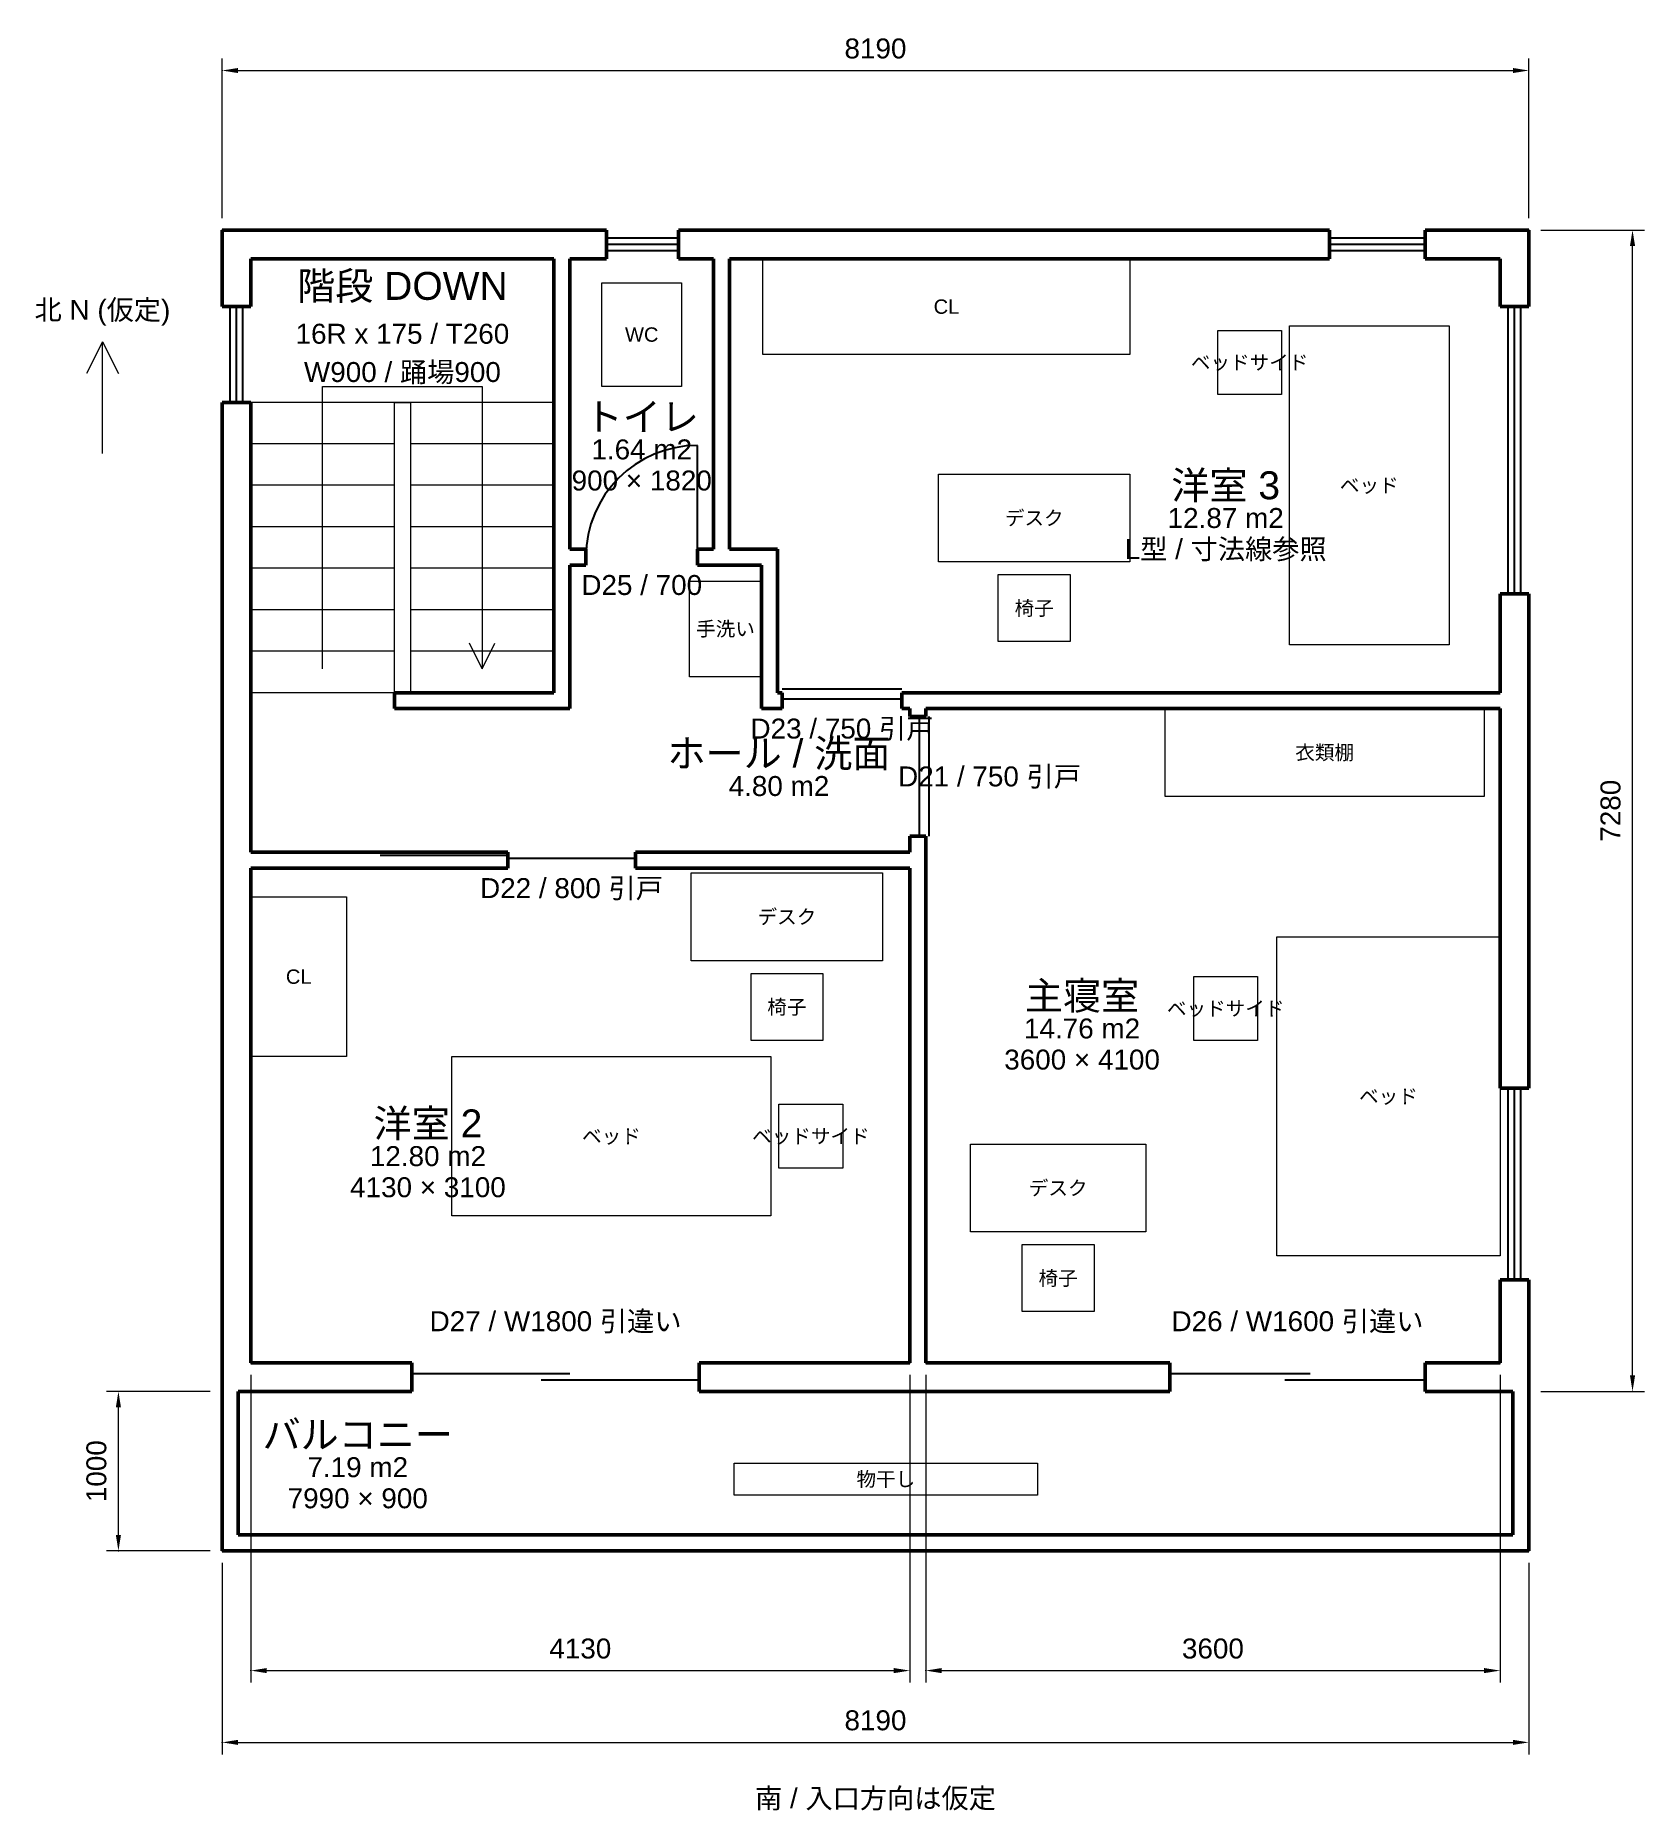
# Model space of a CAD drawing. Header units: millimetres. Extents: x -1170 to 8915, y -2627 to 8500.
import ezdxf
from ezdxf.enums import TextEntityAlignment as Align

# ---------------------------------------------------------------- set-up
doc = ezdxf.new("R2010")
doc.units = ezdxf.units.MM
for name, color, linetype, lineweight in [('D-BMK-NORT', 7, 'Continuous', 13), ('D-BYP-FIXT', 7, 'Continuous', 13), ('D-STR-DIM', 7, 'Continuous', 13), ('D-STR-DOOR', 7, 'Continuous', 25), ('D-STR-STAI', 7, 'Continuous', 13), ('D-STR-TXT', 7, 'Continuous', 13), ('D-STR-WALL', 7, 'Continuous', 50), ('D-STR-WIND', 7, 'Continuous', 25)]:
    doc.layers.add(name, color=color, linetype=linetype, lineweight=lineweight)
doc.styles.add('HOUSE_UNICODE', font='Arial Unicode.ttf')
doc.styles.add('OpenSansCondensed-Light', font='OpenSansCondensed-Light.ttf')
doc.dimstyles.new('EZDXF', dxfattribs={"dimtxt": 0.25, "dimasz": 0.175, "dimexe": 0.375, "dimexo": 0.125, "dimgap": 0.1, "dimtad": 1, "dimlfac": 100, "dimzin": 12, "dimdsep": 46, "dimtxsty": 'OpenSansCondensed-Light', "dimblk": 'ARCHTICK', "dimcen": 2.5, "dimazin": 3, "dimtfac": 0.5, "dimtmove": 2, "dimatfit": 3})

# ---------------------------------------------------------------- blocks, each defined once
blk = doc.blocks.new('_CLOSEDFILLED')
at = {"color": 0, "linetype": 'BYBLOCK'}
blk.add_solid([(-1, 0.16), (0, 0), (-1, -0.16)], dxfattribs=at)
blk = doc.blocks.new('*D1')
at = {"layer": 'D-STR-DIM', "color": 7, "lineweight": 13}
for p, q in [((0, -1075), (0, -2275)), ((8190, -1075), (8190, -2275)), ((100, -2200), (8090, -2200))]:
    blk.add_line(p, q, dxfattribs=at)
at = {"layer": 'D-STR-DIM'}
for p in [(0, -1000), (8190, -1000), (0, -2200)]:
    blk.add_point(p, dxfattribs=at)
at = {"layer": 'D-STR-DIM', "color": 7, "xscale": 100, "yscale": 100, "rotation": 180}
blk.add_blockref('_CLOSEDFILLED', (0, -2200), dxfattribs=at)
at = {"layer": 'D-STR-DIM', "color": 7, "xscale": 100, "yscale": 100}
blk.add_blockref('_CLOSEDFILLED', (8190, -2200), dxfattribs=at)
at = {"layer": 'D-STR-DIM', "color": 7, "insert": (4095, -2062.5), "char_height": 125, "attachment_point": 5, "style": 'HOUSE_UNICODE'}
blk.add_mtext('8190', dxfattribs=at)
blk = doc.blocks.new('*D2')
at = {"layer": 'D-STR-DIM', "color": 7, "lineweight": 13}
for p, q in [((-75, 0), (-725, 0)), ((-650, -900), (-650, -100)), ((-75, -1000), (-725, -1000))]:
    blk.add_line(p, q, dxfattribs=at)
at = {"layer": 'D-STR-DIM'}
for p in [(0, 0), (-650, -1000), (0, -1000)]:
    blk.add_point(p, dxfattribs=at)
at = {"layer": 'D-STR-DIM', "color": 7, "xscale": 100, "yscale": 100}
for p, rotation in [((-650, 0), 90), ((-650, -1000), 270)]:
    blk.add_blockref('_CLOSEDFILLED', p, dxfattribs=dict(at, rotation=rotation))
at = {"layer": 'D-STR-DIM', "color": 7, "insert": (-787.5, -500), "char_height": 125, "attachment_point": 5, "rotation": 90, "style": 'HOUSE_UNICODE'}
blk.add_mtext('1000', dxfattribs=at)
blk = doc.blocks.new('*D3')
at = {"layer": 'D-STR-DIM', "color": 7, "lineweight": 13}
for p, q in [((4410, 105), (4410, -1825)), ((8010, 105), (8010, -1825)), ((4510, -1750), (7910, -1750))]:
    blk.add_line(p, q, dxfattribs=at)
at = {"layer": 'D-STR-DIM'}
for p in [(4410, 180), (8010, 180), (4410, -1750)]:
    blk.add_point(p, dxfattribs=at)
at = {"layer": 'D-STR-DIM', "color": 7, "xscale": 100, "yscale": 100, "rotation": 180}
blk.add_blockref('_CLOSEDFILLED', (4410, -1750), dxfattribs=at)
at = {"layer": 'D-STR-DIM', "color": 7, "xscale": 100, "yscale": 100}
blk.add_blockref('_CLOSEDFILLED', (8010, -1750), dxfattribs=at)
at = {"layer": 'D-STR-DIM', "color": 7, "insert": (6210, -1612.5), "char_height": 125, "attachment_point": 5, "style": 'HOUSE_UNICODE'}
blk.add_mtext('3600', dxfattribs=at)
blk = doc.blocks.new('*D4')
at = {"layer": 'D-STR-DIM', "color": 7, "lineweight": 13}
for p, q in [((180, 105), (180, -1825)), ((4310, 105), (4310, -1825)), ((280, -1750), (4210, -1750))]:
    blk.add_line(p, q, dxfattribs=at)
at = {"layer": 'D-STR-DIM'}
for p in [(180, 180), (4310, 180), (180, -1750)]:
    blk.add_point(p, dxfattribs=at)
at = {"layer": 'D-STR-DIM', "color": 7, "xscale": 100, "yscale": 100, "rotation": 180}
blk.add_blockref('_CLOSEDFILLED', (180, -1750), dxfattribs=at)
at = {"layer": 'D-STR-DIM', "color": 7, "xscale": 100, "yscale": 100}
blk.add_blockref('_CLOSEDFILLED', (4310, -1750), dxfattribs=at)
at = {"layer": 'D-STR-DIM', "color": 7, "insert": (2245, -1612.5), "char_height": 125, "attachment_point": 5, "style": 'HOUSE_UNICODE'}
blk.add_mtext('4130', dxfattribs=at)
blk = doc.blocks.new('*D5')
at = {"layer": 'D-STR-DIM', "color": 7, "lineweight": 13}
for p, q in [((0, 7355), (0, 8355)), ((8190, 7355), (8190, 8355)), ((100, 8280), (8090, 8280))]:
    blk.add_line(p, q, dxfattribs=at)
at = {"layer": 'D-STR-DIM'}
for p in [(0, 8280), (0, 7280), (8190, 7280)]:
    blk.add_point(p, dxfattribs=at)
at = {"layer": 'D-STR-DIM', "color": 7, "xscale": 100, "yscale": 100, "rotation": 180}
blk.add_blockref('_CLOSEDFILLED', (0, 8280), dxfattribs=at)
at = {"layer": 'D-STR-DIM', "color": 7, "xscale": 100, "yscale": 100}
blk.add_blockref('_CLOSEDFILLED', (8190, 8280), dxfattribs=at)
at = {"layer": 'D-STR-DIM', "color": 7, "insert": (4095, 8417.5), "char_height": 125, "attachment_point": 5, "style": 'HOUSE_UNICODE'}
blk.add_mtext('8190', dxfattribs=at)
blk = doc.blocks.new('*D6')
at = {"layer": 'D-STR-DIM', "color": 7, "lineweight": 13}
for p, q in [((8265, 7280), (8915, 7280)), ((8840, 100), (8840, 7180)), ((8265, 0), (8915, 0))]:
    blk.add_line(p, q, dxfattribs=at)
at = {"layer": 'D-STR-DIM'}
for p in [(8190, 7280), (8190, 0), (8840, 0)]:
    blk.add_point(p, dxfattribs=at)
at = {"layer": 'D-STR-DIM', "color": 7, "xscale": 100, "yscale": 100}
for p, rotation in [((8840, 7280), 90), ((8840, 0), 270)]:
    blk.add_blockref('_CLOSEDFILLED', p, dxfattribs=dict(at, rotation=rotation))
at = {"layer": 'D-STR-DIM', "color": 7, "insert": (8702.5, 3640), "char_height": 125, "attachment_point": 5, "rotation": 90, "style": 'HOUSE_UNICODE'}
blk.add_mtext('7280', dxfattribs=at)

msp = doc.modelspace()

# ---------------------------------------------------------------- linework, layer by layer
at = {"layer": 'D-BMK-NORT'}
for p, q in [((-750, 6580), (-850, 6380)), ((-750, 5880), (-750, 6580)), ((-750, 6580), (-650, 6380))]:
    msp.add_line(p, q, dxfattribs=at)
at = {"layer": 'D-BYP-FIXT'}
for points in [[(5690, 6500), (3390, 6500), (3390, 7100), (5690, 7100)], [(2880, 6300), (2380, 6300), (2380, 6950), (2880, 6950)], [(6690, 4680), (6690, 6680), (7690, 6680), (7690, 4680)], [(6240, 6250), (6240, 6650), (6640, 6650), (6640, 6250)], [(4490, 5200), (4490, 5750), (5690, 5750), (5690, 5200)], [(5315, 5120), (5315, 4700), (4865, 4700), (4865, 5120)], [(3380, 4480), (2930, 4480), (2930, 5080), (3380, 5080)], [(7910, 3730), (5910, 3730), (5910, 4280), (7910, 4280)], [(2940, 2700), (2940, 3250), (4140, 3250), (4140, 2700)], [(780, 2100), (180, 2100), (180, 3100), (780, 3100)], [(6610, 850), (6610, 2850), (8010, 2850), (8010, 850)], [(3765, 2620), (3765, 2200), (3315, 2200), (3315, 2620)], [(6090, 2200), (6090, 2600), (6490, 2600), (6490, 2200)], [(1440, 2100), (3440, 2100), (3440, 1100), (1440, 1100)], [(3490, 1400), (3490, 1800), (3890, 1800), (3890, 1400)], [(4690, 1000), (4690, 1550), (5790, 1550), (5790, 1000)], [(5465, 920), (5465, 500), (5015, 500), (5015, 920)], [(5110, -650), (3210, -650), (3210, -450), (5110, -450)]]:
    msp.add_lwpolyline(points, close=True, dxfattribs=at)
at = {"layer": 'D-STR-DOOR'}
for p, q in [((2980, 5230), (2980, 5930)), ((4260, 4401), (3510, 4401)), ((4260, 4340), (3510, 4340)), ((4370, 3480), (4370, 4230)), ((4431, 3480), (4431, 4230)), ((1790, 3360), (990, 3360)), ((2590, 3340), (1790, 3340)), ((2180, 110), (1190, 110)), ((2990, 70), (2000, 70)), ((6820, 110), (5940, 110)), ((7540, 70), (6660, 70))]:
    msp.add_line(p, q, dxfattribs=at)
msp.add_arc((2980, 5230), 700, 90, 180, dxfattribs=at)
at = {"layer": 'D-STR-STAI'}
for p, q in [((630, 4530), (630, 6300)), ((630, 6300), (1630, 6300)), ((1630, 6300), (1630, 4530)), ((1080, 6200), (180, 6200)), ((2080, 6200), (180, 6200)), ((2080, 6200), (1180, 6200)), ((1080, 5940), (180, 5940)), ((2080, 5940), (1180, 5940)), ((1080, 5680), (180, 5680)), ((2080, 5680), (1180, 5680)), ((1080, 5420), (180, 5420)), ((2080, 5420), (1180, 5420)), ((1080, 5160), (180, 5160)), ((2080, 5160), (1180, 5160)), ((1080, 4900), (180, 4900)), ((2080, 4900), (1180, 4900)), ((1630, 4530), (1550, 4690)), ((1630, 4530), (1710, 4690)), ((1080, 4640), (180, 4640)), ((2080, 4640), (1180, 4640)), ((1080, 4380), (180, 4380)), ((2080, 4380), (1180, 4380))]:
    msp.add_line(p, q, dxfattribs=at)
msp.add_lwpolyline([(1180, 4380), (1080, 4380), (1080, 6200), (1180, 6200)], close=True, dxfattribs=at)
at = {"layer": 'D-STR-WALL'}
for p, q in [((0, 7280), (0, 6800)), ((2410, 7280), (0, 7280)), ((2410, 7100), (2410, 7280)), ((2860, 7280), (2860, 7100)), ((6940, 7280), (2860, 7280)), ((6940, 7100), (6940, 7280)), ((8190, 7280), (7540, 7280)), ((7540, 7280), (7540, 7100)), ((8190, 6800), (8190, 7280)), ((180, 6800), (180, 7100)), ((180, 7100), (2080, 7100)), ((2080, 7100), (2080, 4380)), ((2180, 5280), (2180, 7100)), ((2180, 7100), (2410, 7100)), ((2860, 7100), (3080, 7100)), ((3080, 7100), (3080, 5280)), ((3180, 5280), (3180, 7100)), ((3180, 7100), (6940, 7100)), ((7540, 7100), (8010, 7100)), ((8010, 7100), (8010, 6800)), ((0, 6800), (180, 6800)), ((8010, 6800), (8190, 6800)), ((180, 6200), (0, 6200)), ((0, 6200), (0, 0)), ((180, 4381), (180, 6200)), ((2280, 5280), (2180, 5280)), ((2280, 5180), (2280, 5280)), ((3080, 5280), (2980, 5280)), ((2980, 5280), (2980, 5180)), ((3480, 5280), (3180, 5280)), ((3480, 4380), (3480, 5280)), ((2180, 4280), (2180, 5180)), ((2180, 5180), (2280, 5180)), ((2980, 5180), (3380, 5180)), ((3380, 5180), (3380, 4280)), ((8190, 5000), (8010, 5000)), ((8010, 5000), (8010, 4380)), ((8190, 1900), (8190, 5000)), ((180, 4380), (180, 4381)), ((180, 4280), (180, 4380)), ((2080, 4380), (1080, 4380)), ((1080, 4380), (1080, 4280)), ((3510, 4380), (3480, 4380)), ((3510, 4280), (3510, 4380)), ((8010, 4380), (4260, 4380)), ((4260, 4380), (4260, 4280)), ((180, 4279), (180, 4280)), ((180, 3380), (180, 4279)), ((1080, 4280), (2180, 4280)), ((3380, 4280), (3510, 4280)), ((4260, 4280), (4310, 4280)), ((4310, 4280), (4310, 4230)), ((4310, 4230), (4410, 4230)), ((4410, 4230), (4410, 4280)), ((4410, 4280), (8010, 4280)), ((8010, 4280), (8010, 1900)), ((4410, 3480), (4310, 3480)), ((4310, 3480), (4310, 3380)), ((4410, 180), (4410, 3480)), ((1790, 3380), (180, 3380)), ((1790, 3280), (1790, 3380)), ((4310, 3380), (2590, 3380)), ((2590, 3380), (2590, 3280)), ((180, 180), (180, 3280)), ((180, 3280), (1790, 3280)), ((2590, 3280), (4310, 3280)), ((4310, 3280), (4310, 180)), ((8010, 1900), (8190, 1900)), ((8190, 700), (8010, 700)), ((8010, 700), (8010, 180)), ((8190, 0), (8190, 700)), ((1190, 180), (180, 180)), ((1190, 0), (1190, 180)), ((4310, 180), (2990, 180)), ((2990, 180), (2990, 0)), ((5940, 180), (4410, 180)), ((5940, 0), (5940, 180)), ((8010, 180), (7540, 180)), ((7540, 180), (7540, 0)), ((0, 0), (0, -900)), ((100, -900), (100, 0)), ((100, 0), (1190, 0)), ((2990, 0), (5940, 0)), ((7540, 0), (8090, 0)), ((8090, 0), (8090, -900)), ((8190, -900), (8190, 0)), ((0, -900), (0, -1000)), ((0, -1000), (100, -1000)), ((8090, -900), (100, -900)), ((100, -1000), (8090, -1000)), ((8090, -1000), (8190, -1000)), ((8190, -1000), (8190, -900))]:
    msp.add_line(p, q, dxfattribs=at)
at = {"layer": 'D-STR-WIND'}
for p, q in [((2860, 7230), (2410, 7230)), ((2860, 7190), (2410, 7190)), ((2860, 7150), (2410, 7150)), ((7540, 7230), (6940, 7230)), ((7540, 7190), (6940, 7190)), ((7540, 7150), (6940, 7150)), ((50, 6200), (50, 6800)), ((90, 6200), (90, 6800)), ((130, 6200), (130, 6800)), ((8060, 5000), (8060, 6800)), ((8100, 5000), (8100, 6800)), ((8140, 5000), (8140, 6800)), ((8060, 700), (8060, 1900)), ((8100, 700), (8100, 1900)), ((8140, 700), (8140, 1900))]:
    msp.add_line(p, q, dxfattribs=at)

# ---------------------------------------------------------------- texts
at = {"layer": 'D-STR-TXT', "style": 'HOUSE_UNICODE'}
for s, height, p in [('階段 DOWN', 175, (1130, 6930)), ('北 N (仮定)', 125, (-750, 6780)), ('CL', 90, (4540, 6800)), ('16R x 175 / T260', 125, (1130, 6630)), ('WC', 90, (2630, 6625)), ('W900 / 踊場900', 125, (1130, 6390)), ('ベッドサイド', 90, (6440, 6450)), ('トイレ', 175, (2630, 6110)), ('1.64 m2', 125, (2630, 5905)), ('洋室 3', 175, (6290, 5680)), ('900 × 1820', 125, (2630, 5710)), ('ベッド', 90, (7190, 5680)), ('デスク', 90, (5090, 5475)), ('12.87 m2', 125, (6290, 5475)), ('L型 / 寸法線参照', 125, (6290, 5280)), ('D25 / 700', 125, (2630, 5055)), ('椅子', 90, (5090, 4910)), ('手洗い', 90, (3155, 4780)), ('D23 / 750 引戸', 125, (3885, 4155)), ('ホール / 洗面', 175, (3490, 4000)), ('衣類棚', 90, (6910, 4005)), ('D21 / 750 引戸', 125, (4810, 3855)), ('4.80 m2', 125, (3490, 3795)), ('D22 / 800 引戸', 125, (2190, 3155)), ('デスク', 90, (3540, 2975)), ('CL', 90, (480, 2600)), ('主寝室', 175, (5390, 2480)), ('椅子', 90, (3540, 2410)), ('ベッドサイド', 90, (6290, 2400)), ('14.76 m2', 125, (5390, 2275)), ('3600 × 4100', 125, (5390, 2080)), ('ベッド', 90, (7310, 1850)), ('洋室 2', 175, (1290, 1680)), ('ベッド', 90, (2440, 1600)), ('ベッドサイド', 90, (3690, 1600)), ('12.80 m2', 125, (1290, 1475)), ('4130 × 3100', 125, (1290, 1280)), ('デスク', 90, (5240, 1275)), ('椅子', 90, (5240, 710)), ('D27 / W1800 引違い', 125, (2090, 440)), ('D26 / W1600 引違い', 125, (6740, 440)), ('バルコニー', 175, (850, -270)), ('7.19 m2', 125, (850, -475)), ('物干し', 90, (4160, -550)), ('7990 × 900', 125, (850, -670)), ('南 / 入口方向は仮定', 125, (4095, -2550))]:
    msp.add_text(s, height=height, dxfattribs=at).set_placement(p, align=Align.MIDDLE_CENTER)

# ---------------------------------------------------------------- dimensions: what is measured, and where the dimension line sits
at = {"layer": 'D-STR-DIM'}
for base, p1, p2, picture, middle in [((0, 8280), (0, 7280), (8190, 7280), '*D5', (4095, 8417.5)), ((180, -1750), (180, 180), (4310, 180), '*D4', (2245, -1612.5)), ((4410, -1750), (4410, 180), (8010, 180), '*D3', (6210, -1612.5)), ((0, -2200), (0, -1000), (8190, -1000), '*D1', (4095, -2062.5))]:
    dim = msp.add_linear_dim(base=base, p1=p1, p2=p2, dimstyle='EZDXF', override={"dimtxt": 125, "dimasz": 100, "dimexe": 75, "dimexo": 75, "dimgap": 75, "dimtad": 1, "dimdec": 0, "dimlfac": 1, "dimlunit": 2, "dimtxsty": 'HOUSE_UNICODE', "dimclrd": 7, "dimclre": 7, "dimclrt": 7, "dimlwd": 13, "dimlwe": 13}, dxfattribs=at)
    dim.commit()
    dim.dimension.update_dxf_attribs({"geometry": picture, "text_midpoint": middle})
for base, p1, p2, picture, middle in [((8840, 0), (8190, 0), (8190, 7280), '*D6', (8702.5, 3640)), ((-650, -1000), (0, -1000), (0, 0), '*D2', (-787.5, -500))]:
    dim = msp.add_linear_dim(base=base, p1=p1, p2=p2, angle=90, dimstyle='EZDXF', override={"dimtxt": 125, "dimasz": 100, "dimexe": 75, "dimexo": 75, "dimgap": 75, "dimtad": 1, "dimdec": 0, "dimlfac": 1, "dimlunit": 2, "dimtxsty": 'HOUSE_UNICODE', "dimclrd": 7, "dimclre": 7, "dimclrt": 7, "dimlwd": 13, "dimlwe": 13}, dxfattribs=at)
    dim.commit()
    dim.dimension.update_dxf_attribs({"geometry": picture, "text_midpoint": middle})

doc.saveas('drawing.dxf')
